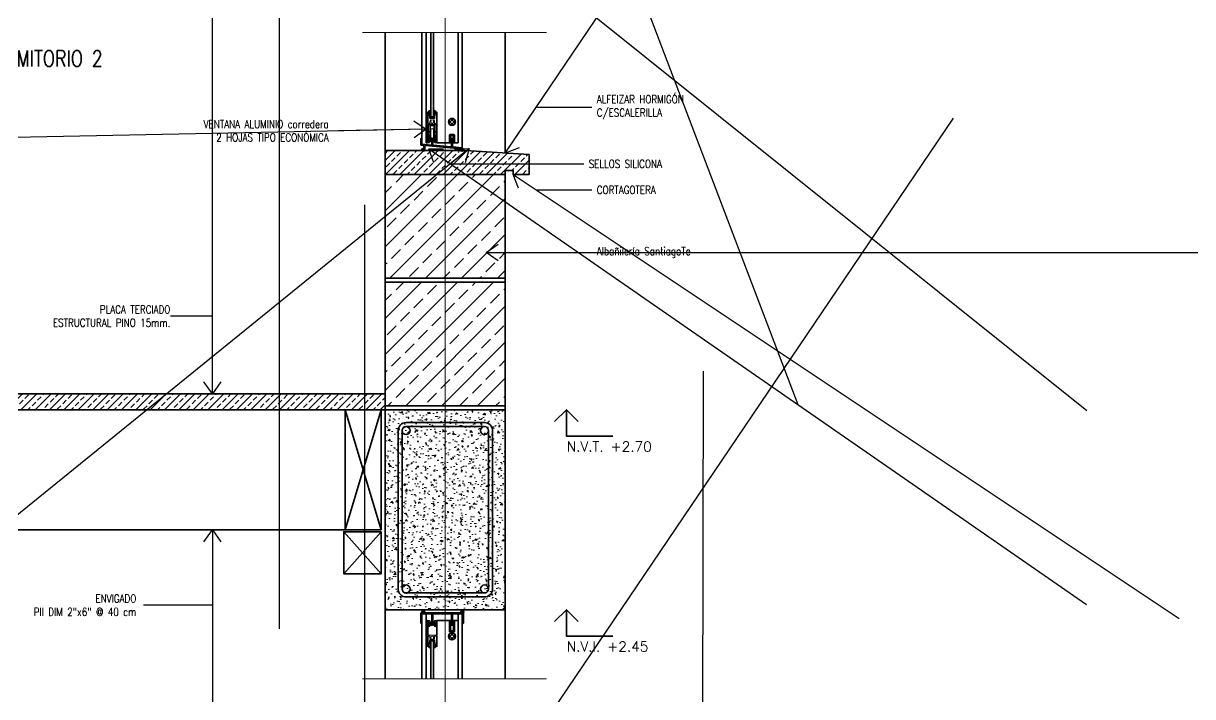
# Model space of a CAD drawing. Header units: metres. Extents: x 72 to 223, y -23 to 139.
# Drawn here: x 161.129 to 162.589, y 128.42 to 129.262 of the extents above; entities that cross this region are included whole.
import ezdxf

# ---------------------------------------------------------------- set-up
doc = ezdxf.new("R2010")
doc.units = ezdxf.units.M
doc.header["$LTSCALE"] = 5
doc.header["$MEASUREMENT"] = 0
doc.linetypes.add('HIDDEN', pattern=[0.375, 0.25, -0.125])
doc.layers.get('0').update_dxf_attribs({"color": 30})
for name, color, linetype, lineweight in [('A-ANNO-NOTE', 7, 'Continuous', 35), ('A-ANNO-SYMB', 3, 'Continuous', 18), ('A-DETL-MBND', 3, 'Continuous', 18), ('A-DETL-OTLN', 1, 'Continuous', 50), ('A-DETL-PATT', 8, 'Continuous', 18), ('A-ELEV-MBE1', 7, 'Continuous', 35), ('A-FLOR-OVHD', 3, 'HIDDEN', 18), ('A-WALL-FULL', 7, 'Continuous', 35), ('A-WALL-FULL-EXTR', 7, 'Continuous', 35)]:
    doc.layers.add(name, color=color, linetype=linetype, lineweight=lineweight)
doc.styles.add('E-ROMANS', font='romans.shx', dxfattribs={"width": 0.8})
doc.dimstyles.new('E-0005_TICK_18', dxfattribs={"dimscale": 0.001, "dimtxt": 9, "dimasz": 9, "dimexe": 4.5, "dimexo": 3, "dimgap": 4.5, "dimtad": 0, "dimdec": 0, "dimlfac": 1000, "dimzin": 0, "dimdsep": 46, "dimtxsty": 'E-ROMANS', "dimblk": 'OBLIQUE', "dimcen": 4.5, "dimclrd": 256, "dimclre": 256, "dimclrt": 256, "dimadec": 0, "dimazin": 0, "dimtfac": 1, "dimtdec": 0, "dimtmove": 1, "dimatfit": 3, "dimldrblk": 'OPEN90', "dimfxl": 1, "dimtfill": 1, "dimtolj": 1, "dimtzin": 0, "dimarcsym": 0})
pattern_1 = [(45, (0, 0), (-0.008980256121069152, 0.008980256121069154), []), (45, (-0.004490128060534576, 0.004490128060534577), (-0.008980256121069152, 0.008980256121069154), [0.00635, -0.003175])]

# ---------------------------------------------------------------- blocks, each defined once
blk = doc.blocks.new('_Oblique')
at = {"color": 0, "linetype": 'ByBlock', "lineweight": -2}
blk.add_line((-0.5, -0.5), (0.5, 0.5), dxfattribs=at)
blk = doc.blocks.new('NIVEL DS')
for points in [[(0, 0), (0, 0.0658523979373058), (0.1162625308497809, 0.0658523979373058)], [(0.02935353699649568, 0.02935353699649568), (0, 0), (-0.02935353699649568, 0.02935353699649568)]]:
    blk.add_lwpolyline(points)
at = {"style": 'E-ROMANS'}
blk.add_attdef('NIVEL', (-7.275957614183426e-12, 0.07944050769401656), '', height=0.025, dxfattribs=at)

msp = doc.modelspace()

# ---------------------------------------------------------------- hatches: boundary and pattern name
at = {"layer": 'A-DETL-PATT'}
h = msp.add_hatch(dxfattribs=at)
h.set_pattern_fill('BRASS', color=256, scale=0.002, angle=45, style=0)
h.set_pattern_definition(pattern_1)
h.paths.add_polyline_path([(161.7406392136347, 129.0725058470085), (161.7606392136348, 129.0725058493514), (161.760639210706, 129.0975058493514), (161.6807417584486, 129.1025058029221), (161.6784989797805, 129.1025061436419, -0.5639759226406171), (161.6753445626338, 129.1025066228564), (161.6556392293879, 129.1025096164625), (161.6556392293879, 129.072505837637), (161.730639229388, 129.0725058458371), (161.7306392261767, 129.0775058470085), (161.7406392136346, 129.0775058470086)])
h.paths.add_polyline_path([(161.5806392293879, 129.0725058458371), (161.5806392293879, 129.0725058294368), (161.6556392293879, 129.072505837637), (161.6556392293879, 129.1025096164626), (161.6297791189864, 129.1025135450937, -0.5670686201691798), (161.6266157988642, 129.1025140256607), (161.5806390891268, 129.1025210103769), (161.580639092643, 129.0725058458371)])
h = msp.add_hatch(color=256, dxfattribs=at)
edge = h.paths.add_edge_path()
edge.add_arc((161.6281976026613, 129.1034599236635), 0.001843048095963695, 0, 360)
h = msp.add_hatch(color=256, dxfattribs=at)
edge = h.paths.add_edge_path()
edge.add_arc((161.6769219160676, 129.1034599236635), 0.001843048095963695, 0, 360)
h = msp.add_hatch(dxfattribs=at)
h.set_pattern_fill('BRASS', color=256, scale=0.005, angle=45, style=0)
h.set_pattern_definition([(45, (0, 0), (-0.02245064030267288, 0.02245064030267288), []), (45, (-0.01122532015133644, 0.01122532015133644), (-0.02245064030267288, 0.02245064030267288), [0.015875, -0.0079375])])
h.paths.add_polyline_path([(161.5806392293879, 128.9429865565869), (161.6556392293879, 128.9429865565869), (161.6556392293879, 129.072505837637), (161.5806392293879, 129.0725058294368)])
h.paths.add_polyline_path([(161.6556392293879, 128.9429865565869), (161.730639229388, 128.9429865565869), (161.730639229388, 129.0725058458371), (161.6556392293879, 129.072505837637)])
h.paths.add_polyline_path([(161.6556392293879, 128.9379865565869), (161.5806392293879, 128.9379865565869), (161.5806392293879, 128.7834396764865), (161.6556392293879, 128.7834396764865)])
h.paths.add_polyline_path([(161.6556392293879, 128.7834396764865), (161.730639229388, 128.7834396764865), (161.730639229388, 128.9379865565869), (161.6556392293879, 128.9379865565869)])
h = msp.add_hatch(dxfattribs=at)
h.set_pattern_fill('BRASS', color=256, scale=0.002, angle=45, style=0)
h.set_pattern_definition(pattern_1)
h.paths.add_polyline_path([(161.5806392293879, 128.7984396764865), (161.0863675592086, 128.7984396764865), (161.0863675592086, 128.7784396764865), (161.5806392293879, 128.7784396764865), (161.5806392293879, 128.7834396764865)])
h = msp.add_hatch(dxfattribs=at)
h.set_pattern_fill('AR-CONC', color=256, scale=0.0001, angle=135, style=0)
h.set_pattern_definition([(355, (341.3507505404764, 67.79424981607343), (0.01175533794048302, 0.01400946503457718), [0.001905, -0.020955]), (49.99999999999999, (341.3507505404764, 67.79424981607343), (0.01101770065371545, -0.01600178890082975), [0.001524, -0.016764]), (304.549, (341.3517301485333, 67.79541726704684), (0.02277302368291714, -0.001992215808414074), [0.001619, -0.017809]), (358.8158, (341.3543426429248, 67.790657713625), (0.01619534128742705, 0.02214102432304705), [0.002857499999999999, -0.03143249999999998]), (308.3644, (341.3556922552116, 67.79250279563342), (0.03428264324821823, -0.0007086144335227522), [0.002428499999999999, -0.02671349999999999]), (53.81599999999999, (341.3543426429248, 67.790657713625), (0.03428263853310613, -0.0007085572019157396), [0.002286, -0.025146]), (24.00000000000001, (341.3552406685369, 67.79335179046132), (0.003489526803562184, 0.01795205512851443), [0.001905, -0.020955]), (79, (341.3552406685369, 67.79335179046132), (0.01739411931937545, -0.008653992652234552), [0.001524, -0.016764]), (333.5486, (341.3555314591296, 67.794847787994), (0.02088364560657961, 0.009298003961538634), [0.001619, -0.017809]), (7.499999999999999, (341.3507505404764, 67.79424981607343), (0.006197341367358698, -0.005760546906781041), [0, -0.0165608, 0, -0.017018, 0, -0.0168275]), (37.50000000000001, (341.3507505404764, 67.79424981607343), (0.01180870002746923, -0.002358972731942486), [0, -0.0097028, 0, -0.0161798, 0, -0.006413500000000001]), (77.5, (341.3467453462464, 67.79024462184344), (0.009182619558271356, 0.009992786303251578), [0, -0.006350000000000001, 0, -0.019812, 0, -0.026289]), (87.50000000000004, (341.3449492950222, 67.78844857061922), (0.01227223928811142, 0.008676390441821676), [0, -0.008255, 0, -0.0131572, 0, -0.018669])])
h.paths.add_polyline_path([(161.730639229388, 128.7784396764865), (161.730639229388, 128.5284396764865), (161.5806392293879, 128.5284396764865), (161.5806392293879, 128.7784396764865)])
h = msp.add_hatch(color=256, dxfattribs=at)
edge = h.paths.add_edge_path()
edge.add_arc((161.6281973649244, 128.5259264708648), 0.001843048095963695, 0, 360)
h = msp.add_hatch(color=256, dxfattribs=at)
edge = h.paths.add_edge_path()
edge.add_arc((161.6769216783307, 128.5259264708648), 0.001843048095963695, 0, 360)

# ---------------------------------------------------------------- linework, layer by layer
for p, q in [((161.6263717444011, 128.524588445091), (161.6263717443909, 128.5245911136462)), ((161.6317299625001, 128.5245884485323), (161.6317299624917, 128.52459055132)), ((161.6715629295944, 128.5245863709893), (161.6715629295859, 128.5245884741153)), ((161.6769211949608, 128.5245858086581), (161.6769211949505, 128.5245884775566))]:
    msp.add_line(p, q)
at = {"layer": 'A-ANNO-SYMB'}
msp.add_lwpolyline([(161.6556392293879, 130.4735785784787), (161.6556392293879, 127.4875304407382)], dxfattribs=at)
at = {"layer": 'A-DETL-MBND'}
for p, q in [((161.6372908912427, 129.1171864223822), (161.6372908828016, 129.1303292795251)), ((161.6377963773072, 129.1303292798498), (161.6372908828016, 129.1303292795251)), ((161.6377963857483, 129.1171864227069), (161.6372908912427, 129.1171864223822)), ((161.6377963857483, 129.1171864227069), (161.6377963773072, 129.1303292798498)), ((161.6408293527812, 129.1171864246548), (161.6408293443401, 129.1303292817977)), ((161.6413348388456, 129.1303292821224), (161.6408293443401, 129.1303292817977)), ((161.6413348472868, 129.1171864249795), (161.6408293527812, 129.1171864246548)), ((161.6413348472868, 129.1171864249795), (161.6413348388456, 129.1303292821224))]:
    msp.add_line(p, q, dxfattribs=at)
for points in [[(161.6357745083855, 129.1178709866797, 0.4142135623730952), (161.6362799014674, 129.1183763804109), (161.6362799008181, 129.1193874705207, 0.4142135623730924), (161.6357744059879, 129.1198929647016), (161.6346623180758, 129.1198929639874, -0.414213562373093), (161.6341568232457, 129.1203984581682), (161.6341568140255, 129.1347545021242, -0.4142135623730956), (161.6346623082063, 129.1352599969544), (161.6439634071074, 129.1352600029281, -0.4142135623730945), (161.6444689019376, 129.1347545087472), (161.6444689111578, 129.1203984647912, -0.4142135623730935), (161.643963416977, 129.119892969961), (161.6428513290649, 129.1198929692468, 0.4142135623730924), (161.6423458348839, 129.1193874744167), (161.6423458355333, 129.1183763843068, 0.4142135623730952), (161.6428512292647, 129.1178709912248), (161.6428514314624, 129.1178709912249, 0.4142135623730952), (161.6433568245444, 129.1183763849561), (161.6433568245443, 129.1183765871539, -0.414213562373095), (161.6438622176263, 129.1188819808851), (161.6441656154285, 129.1188819810799, -0.4142135623730965), (161.6446711102586, 129.1183764868991), (161.6446711131805, 129.1138270363496, -0.4142135623730935), (161.6441656189998, 129.1133215415195), (161.6438622211975, 129.1133215413246, -0.414213562373095), (161.6433568274664, 129.1138269344066), (161.6433568274662, 129.1138271366044, 0.4142135623730951), (161.642851433735, 129.1143325296864), (161.6428512315373, 129.1143325296863, 0.4142135623730951), (161.6423458384551, 129.1138271359551), (161.6423458391045, 129.1128160458452, 0.4142135623730951), (161.6428513339347, 129.1123105516644), (161.64517660866, 129.1123105531578, 0.4142135623730951), (161.6456821028409, 129.112816047988), (161.6456820788162, 129.1502226413945, 0.4142135623730982), (161.6451765839861, 129.1507281355754), (161.643053507063, 129.1507281342118, 0.414213562373094), (161.6425480128821, 129.1502226393817), (161.6425480130119, 129.1500204415795, 0.4142135623730951), (161.6430535078422, 129.1495149473986), (161.6439633979521, 129.149514947983, -0.4142135623730954), (161.6444688927821, 129.1490094538022), (161.644468900509, 129.1369786845714, -0.4142135623730946), (161.6439634063282, 129.1364731897413), (161.6426322280307, 129.1364731888863, -0.5336762876218492), (161.6421647105188, 129.1371709133965, 0.2998547756376338), (161.6415153660643, 129.1405015298388, 0.9999999999999998), (161.6406488046002, 129.1396524753808, -2.379795897113253), (161.6379769050711, 129.1396524736647, 1), (161.6371103425165, 129.1405015270096, 0.2998547756376338), (161.6364610023403, 129.1371709097332, -0.533676287621849), (161.6359934857245, 129.1364731846225), (161.6346623074271, 129.1364731837676, -0.4142135623730951), (161.6341568125969, 129.1369786779484), (161.63415680487, 129.1490094471792, -0.4142135623730951), (161.634662299051, 129.1495149420093), (161.6355721891608, 129.1495149425937, 0.4142135623730879), (161.6360776833417, 129.1500204374238), (161.6360776832119, 129.150222635226, 0.4142135623731087), (161.6355721883816, 129.1507281294069), (161.6334491114586, 129.1507281280433, 0.414213562373094), (161.6329436172778, 129.1502226332132), (161.6329436413024, 129.1128160398066, 0.4142135623730951), (161.6334491361325, 129.1123105456257), (161.6357744108577, 129.1123105471192, 0.4142135623730951), (161.6362799050386, 129.1128160419493), (161.6362799043892, 129.1138271320592, 0.4142135623730951), (161.6357745106581, 129.1143325251412), (161.6357743084603, 129.1143325251411, 0.4142135623730951), (161.6352689153783, 129.1138271314099), (161.6352689153784, 129.1138269292121, -0.4142135623730951), (161.6347635222965, 129.1133215354809), (161.6344601244942, 129.113321535286, -0.4142135623730951), (161.633954629664, 129.1138270294669), (161.6339546267421, 129.1183764800164, -0.4142135623730951), (161.634460120923, 129.1188819748465), (161.6347635187252, 129.1188819750413, -0.414213562373095), (161.6352689124564, 129.1183765819594), (161.6352689124565, 129.1183763797616, 0.4142135623730951), (161.6357743061877, 129.1178709866796)], [(161.6428491486434, 128.5094236205088, 0.414213562373095), (161.6423437555613, 128.5089182267776), (161.6423437562107, 128.5079071366678, 0.4142135623730923), (161.642849251041, 128.5074016424869), (161.6439613389531, 128.5074016432011, -0.414213562373093), (161.6444668337831, 128.5068961490203), (161.6444668399516, 128.4972917534159, -0.4142135623730955), (161.6439613457709, 128.4967862585858), (161.6346602468697, 128.4967862526121, -0.4142135623730945), (161.6341547520395, 128.4972917467929), (161.634154745871, 128.5068961423973, -0.4142135623730935), (161.6346602400519, 128.5074016372275), (161.635772327964, 128.5074016379417, 0.4142135623730924), (161.6362778221448, 128.5079071327718), (161.6362778214955, 128.5089182228817, 0.4142135623730951), (161.6357724277643, 128.5094236159637), (161.6357722255665, 128.5094236159636, 0.4142135623730951), (161.6352668324845, 128.5089182222324), (161.6352668324846, 128.5089180200346, -0.4142135623730951), (161.6347614394026, 128.5084126263034), (161.6344580416004, 128.5084126261086, -0.4142135623730965), (161.6339525467703, 128.5089181202894), (161.6339525438483, 128.5134675708389, -0.4142135623730935), (161.6344580380292, 128.513973065669), (161.6347614358314, 128.5139730658639, -0.4142135623730951), (161.6352668295625, 128.5134676727819), (161.6352668295627, 128.5134674705841, 0.4142135623730952), (161.6357722232939, 128.5129620775021), (161.6357724254917, 128.5129620775022, 0.414213562373095), (161.6362778185736, 128.5134674712334), (161.6362778179242, 128.5144785613433, 0.4142135623730951), (161.6357723230941, 128.5149840555241), (161.6334470483689, 128.5149840540307, 0.4142135623730951), (161.6329415541881, 128.5144785592005), (161.6329415743168, 128.4831378998599, 0.4142135623730983), (161.6334470691469, 128.4826324056791), (161.6355701460699, 128.4826324070426, 0.4142135623730938), (161.6360756402509, 128.4831379018728), (161.636075640121, 128.483340099675, 0.4142135623730951), (161.6355701452908, 128.4838455938558), (161.634660255181, 128.4838455932714, -0.4142135623730955), (161.6341547603507, 128.4843510874522), (161.634154753468, 128.4950675709687, -0.4142135623730945), (161.6346602476489, 128.4955730657989), (161.6359914259463, 128.4955730666538, -0.533676287621849), (161.6364589434583, 128.4948753421438, 0.2998547756376339), (161.6371082879127, 128.4915447257014, 0.9999999999999999), (161.6379748493767, 128.4923937801594, -2.379795897113253), (161.6406467489059, 128.4923937818754, 1), (161.6415133114606, 128.4915447285305, 0.2998547756376339), (161.6421626516368, 128.494875345807, -0.533676287621849), (161.6426301682525, 128.4955730709177), (161.64396134655, 128.4955730717726, -0.4142135623730951), (161.6444668413801, 128.4950675775918), (161.6444668482628, 128.4843510940753, -0.4142135623730951), (161.6439613540821, 128.4838455992451), (161.6430514639721, 128.4838455986608, 0.4142135623730879), (161.6425459697913, 128.4833401038306), (161.6425459699211, 128.4831379060284, 0.4142135623731085), (161.6430514647512, 128.4826324118475), (161.6451745416745, 128.4826324132111, 0.4142135623730938), (161.6456800358552, 128.4831379080413), (161.6456800157265, 128.5144785673819, 0.4142135623730951), (161.6451745208964, 128.5149840615628), (161.6428492461711, 128.5149840600693, 0.4142135623730951), (161.6423437519901, 128.5144785652392), (161.6423437526395, 128.5134674751293, 0.4142135623730951), (161.6428491463708, 128.5129620820473), (161.6428493485686, 128.5129620820474, 0.414213562373095), (161.6433547416506, 128.5134674757786), (161.6433547416506, 128.5134676779764, -0.4142135623730951), (161.6438601347324, 128.5139730717076), (161.6441635325347, 128.5139730719025, -0.4142135623730951), (161.6446690273648, 128.5134675777216), (161.6446690302868, 128.5089181271721, -0.4142135623730951), (161.6441635361059, 128.508412632342), (161.6438601383037, 128.5084126321472, -0.4142135623730951), (161.6433547445725, 128.5089180252291), (161.6433547445724, 128.5089182274269, 0.4142135623730951), (161.6428493508412, 128.5094236205089)]]:
    msp.add_lwpolyline(points, format="xyb", close=True, dxfattribs=at)
for centre, start, end in [((161.6393128599648, 129.1316666935744), 221.40965890786, 318.5904146893149), ((161.6393128701237, 129.1158490109302), 41.40965890786001, 138.5904146893149)]:
    msp.add_arc(centre, 0.002021978021978025, start, end, dxfattribs=at)
at = {"layer": 'A-ELEV-MBE1', "ltscale": 2.5}
for p, q in [((161.5806390891269, 129.2499969033003), (161.5806390891268, 129.1025210103769)), ((161.7306392120625, 129.0994819946622), (161.730639155887, 129.2499969033002)), ((161.7306389054008, 128.4420415620248), (161.7306388513902, 128.5261366320329))]:
    msp.add_line(p, q, dxfattribs=at)
at = {"layer": 'A-ELEV-MBE1'}
for p, q in [((161.6264733087102, 129.1173654862004), (161.6264733087102, 129.2499969033003)), ((161.6317306774169, 129.1123105445221), (161.6317303522799, 129.2499969033003)), ((161.6715634218468, 129.1123105701049), (161.6715633200986, 129.2499969033003)), ((161.6769219160676, 129.1047260757638), (161.6769215688331, 129.2499969033003)), ((161.6343590211129, 129.1202973593969), (161.6343590118927, 129.134653403353)), ((161.6347634072373, 129.1350577992171), (161.6438623083361, 129.135057805061)), ((161.636785388376, 129.130205053263), (161.6367853863934, 129.1332919251158)), ((161.6372908805741, 129.1337974199459), (161.6413348366183, 129.1337974225432)), ((161.6418403334309, 129.1302050565096), (161.6418403314483, 129.1332919283624)), ((161.6442667042003, 129.1346534097163), (161.6442667134205, 129.1202973657602)), ((161.6621287473159, 129.1389753992103), (161.6600654435359, 129.1389753978851)), ((161.6621287481277, 129.1377116629465), (161.6600654443477, 129.1377116616214)), ((161.6621287473159, 129.1389753992103), (161.6633491182231, 129.1401957716849)), ((161.6633491206023, 129.1364912920395), (161.6621287481277, 129.1377116629465)), ((161.6633491174246, 129.1414390408778), (161.6633491182231, 129.1401957716849)), ((161.6633491206023, 129.1364912920395), (161.6633491214008, 129.1352480228466)), ((161.6646128536883, 129.1414390416895), (161.6646128544868, 129.1401957724966)), ((161.6646128544868, 129.1401957724966), (161.6658332269615, 129.1389754015895)), ((161.6658332277731, 129.1377116653258), (161.664612856866, 129.1364912928511)), ((161.664612856866, 129.1364912928511), (161.6646128576646, 129.1352480236582)), ((161.6678965307415, 129.1389754029147), (161.6658332269615, 129.1389754015895)), ((161.6678965315531, 129.1377116666509), (161.6658332277731, 129.1377116653258)), ((161.6368864901192, 129.125779828716), (161.6343590175918, 129.1257798270926)), ((161.6368864927164, 129.121735872672), (161.634359020189, 129.1217358710487)), ((161.6362799003635, 129.1200951628285), (161.6347634168471, 129.1200951618545)), ((161.6367853945445, 129.1206006576586), (161.636785388376, 129.130205053263)), ((161.6368864936904, 129.1202193891555), (161.6368864891452, 129.1272963122324)), ((161.6372908847496, 129.1272963124921), (161.6368864891452, 129.1272963122324)), ((161.6372908892948, 129.1202193894152), (161.6368864936904, 129.1202193891555)), ((161.6417392363979, 129.1272963153492), (161.6413348407935, 129.1272963150894)), ((161.6417392409431, 129.1202193922722), (161.6413348453387, 129.1202193920125)), ((161.6417392409431, 129.1202193922722), (161.6417392363979, 129.1272963153492)), ((161.6442667098994, 129.1257798334559), (161.641739237372, 129.1257798318326)), ((161.6442667124966, 129.121735877412), (161.6417392399692, 129.1217358757887)), ((161.6418403395993, 129.1206006609052), (161.6418403334309, 129.1302050565096)), ((161.6438623179459, 129.1200951676983), (161.6423458344295, 129.1200951667244)), ((161.6609480372314, 129.1123105632871), (161.660948031063, 129.1219149588915)), ((161.6614535252438, 129.1224204537216), (161.6665084702987, 129.1224204569683)), ((161.6619590262425, 129.1123105639364), (161.6619590216973, 129.1193874870133)), ((161.6660029777412, 129.1193874896106), (161.6660029822864, 129.1123105665337)), ((161.6670139651289, 129.1219149627874), (161.6670139712974, 129.112310567183)), ((161.6334491361325, 129.1123105456257), (161.6317304548138, 129.112310544522)), ((161.6619590262425, 129.1123105639364), (161.64517660866, 129.1123105531578)), ((161.6660029822864, 129.1123105665337), (161.6715634218468, 129.1123105701049)), ((161.5806392293878, 128.5284396764865), (161.5806392293878, 128.4420415620248)), ((161.6317302271785, 128.4420415620248), (161.6317299673918, 128.5233752617191)), ((161.6715631949071, 128.4420415620248), (161.6715629344894, 128.5233752873021)), ((161.6769214444403, 128.4420415620248), (161.6769211999505, 128.5232729646229)), ((161.7306392293879, 128.5284396764865), (161.7306389054008, 128.4420415620248)), ((161.6261679294377, 128.5119510823227), (161.6261679294377, 128.4420415620248)), ((161.6334470483689, 128.5149840540307), (161.6317283670502, 128.5149840529269)), ((161.6451745208964, 128.5149840615628), (161.6619569384789, 128.5149840723413)), ((161.6609459494678, 128.514984071692), (161.6609459582335, 128.5013357200437)), ((161.6619569456212, 128.5038631932205), (161.6619569384789, 128.5149840723413)), ((161.6660008945228, 128.5149840749386), (161.6715613340832, 128.5149840785098)), ((161.6660009016651, 128.5038631958178), (161.6660008945228, 128.5149840749386)), ((161.6670118922995, 128.5013357239396), (161.6670118835337, 128.514984075588)), ((161.6621266889662, 128.4958511054174), (161.6600633851862, 128.4958511040923)), ((161.6621266897779, 128.4945873691537), (161.6600633859979, 128.4945873678285)), ((161.6614514530637, 128.5008302258629), (161.6665063981186, 128.5008302291095)), ((161.6621266889662, 128.4958511054174), (161.6633470598733, 128.4970714778921)), ((161.6633470622526, 128.4933669982466), (161.6621266897779, 128.4945873691537)), ((161.6633470590749, 128.498314747085), (161.6633470598733, 128.4970714778921)), ((161.6633470622526, 128.4933669982466), (161.6633470630511, 128.4921237290537)), ((161.6646107953385, 128.4983147478966), (161.664610796137, 128.4970714787037)), ((161.664610796137, 128.4970714787037), (161.6658311686118, 128.4958511077967)), ((161.6658311694234, 128.4945873715329), (161.6646107985163, 128.4933669990583)), ((161.6646107985163, 128.4933669990583), (161.6646107993148, 128.4921237298654)), ((161.6678944723918, 128.4958511091218), (161.6658311686118, 128.4958511077967)), ((161.6678944732034, 128.4945873728581), (161.6658311694234, 128.4945873715329))]:
    msp.add_line(p, q, dxfattribs=at)
for points in [[(161.6347633971409, 129.150777894468), (161.6354710894486, 129.1507778949225, -0.4142135623730951), (161.6359765842786, 129.1502724007417), (161.6359765844725, 129.1499706717784, -0.4123288835230804), (161.6354743451387, 129.1494651874293), (161.6352292446848, 129.1494636090529, -0.04857289802351779), (161.636461350494, 129.1431456771038, 0.3855982116465075), (161.6369643862292, 129.1426899829058), (161.6416613195404, 129.1426899859225, 0.3855982116465274), (161.6421643546905, 129.1431456807666, -0.048572898023518), (161.6433964523842, 129.1494636142983), (161.6431513519282, 129.1494651923599, -0.4123288835230661), (161.642649111945, 129.1499706760638), (161.6426491117512, 129.1502724050271, -0.4142135623730951), (161.6431546059321, 129.1507778998573), (161.6438622982398, 129.1507779003118, 0.2989158783490563), (161.6408293298776, 129.1528474400733), (161.6408293351348, 129.1446621987174, -0.4245304367438947), (161.6398183467411, 129.1437009746376), (161.6388073577301, 129.1437009739883, -0.4245304367438916), (161.6377963681017, 129.1446621967694), (161.6377963628447, 129.1528474381254, 0.2989158783490458)], [(161.634156827511, 129.113757351358), (161.6341568244995, 129.118446158385, -0.4142135623730952), (161.6343590221719, 129.118648356317), (161.6347689215578, 129.1186483565803, -0.4142135623730948), (161.6349711194898, 129.1184461589079), (161.6349711225013, 129.113757351881, -0.4142135623730951), (161.6347689248289, 129.1135551539489), (161.634359025443, 129.1135551536856, -0.4142135623730952)], [(161.6444689154231, 129.113757357981), (161.6444689124116, 129.118446165008, 0.4142135623730952), (161.6442667144796, 129.1186483626803), (161.6438568150937, 129.118648362417, 0.4142135623730948), (161.6436546174214, 129.118446164485), (161.6436546204328, 129.113757357458, 0.414213562373095), (161.6438568183648, 129.1135551597857), (161.6442667177507, 129.1135551600489, 0.4142135623730949)], [(161.7146392293879, 128.7524396764865), (161.7146392293879, 128.5544396764865, -0.4142135623730887), (161.7046392293879, 128.5444396764865), (161.606639229388, 128.5444396764865, -0.4142135623730238), (161.596639229388, 128.5544396764865), (161.596639229388, 128.7524396764865, -0.4142135623731277), (161.606639229388, 128.7624396764865), (161.7046392293879, 128.7624396764865, -0.4142135623730301)], [(161.709639229388, 128.7524396764865), (161.709639229388, 128.5544396764865, -0.414213562373095), (161.7046392293879, 128.5494396764865), (161.606639229388, 128.5494396764865, -0.414213562373095), (161.601639229388, 128.5544396764865), (161.601639229388, 128.7524396764865, -0.4142135623731283), (161.606639229388, 128.7574396764865), (161.7046392293879, 128.7574396764865, -0.414213562373095)], [(161.6341547416057, 128.5135372492075), (161.6341547446171, 128.5088484421805, 0.4142135623730364), (161.6343569425492, 128.5086462445082), (161.6347668419351, 128.5086462447715, 0.4142135623730948), (161.6349690396074, 128.5088484427035), (161.634969036596, 128.5135372497305, 0.4142135623730951), (161.6347668386639, 128.5137394474028), (161.6343569392781, 128.5137394471395, 0.414213562373095)], [(161.6444668295178, 128.5135372558305), (161.6444668325292, 128.5088484488035, -0.4142135623730364), (161.6442646348569, 128.5086462508715), (161.643854735471, 128.5086462506082, -0.4142135623730948), (161.643652537539, 128.5088484482806), (161.6436525345275, 128.5135372553075, -0.4142135623730951), (161.6438547321999, 128.5137394532396), (161.6442646315858, 128.5137394535028, -0.414213562373095)], [(161.6347613548932, 128.4825826409426), (161.6354690472009, 128.4825826413971, 0.4142135623730951), (161.6359745413816, 128.4830881362273), (161.6359745411879, 128.4833898651906, 0.4123288835230804), (161.6354723012048, 128.4838953488945), (161.6352272007488, 128.4838969269561, 0.04857289802351778), (161.6364592984426, 128.4902148604879, -0.3855982116465075), (161.6369623335925, 128.490670555332), (161.6416592669036, 128.4906705583486, -0.3855982116465273), (161.6421623026391, 128.4902148641506, 0.04857289802351801), (161.6433944084482, 128.4838969322016), (161.6431493079942, 128.4838953538251, 0.4123288835230661), (161.6426470686605, 128.4833898694761), (161.6426470688542, 128.4830881405128, 0.4142135623730951), (161.6431525636843, 128.4825826463319), (161.6438602559921, 128.4825826467865, -0.2989158783490562), (161.6408272902883, 128.4805131031291), (161.6408272850313, 128.488698344485, 0.4245304367439064), (161.639816295403, 128.4896595672661), (161.638805306392, 128.4896595666168, 0.4245304367439035), (161.6377943179983, 128.488698342537), (161.6377943232553, 128.4805131011811, -0.2989158783490458)]]:
    msp.add_lwpolyline(points, format="xyb", close=True, dxfattribs=at)
for centre, radius in [((161.6639809875446, 129.138343532268), 0.00442307692307693), ((161.606639229388, 128.7524396764865), 0.004999999999993454), ((161.7046392293881, 128.7524396764865), 0.004999999999993454), ((161.606639229388, 128.5544396764865), 0.004999999999993454), ((161.7046392293879, 128.5544396764865), 0.004999999999993454), ((161.6639789291949, 128.4952192384752), 0.00442307692307693)]:
    msp.add_circle(centre, radius, dxfattribs=at)
for centre, radius, start, end in [((161.6347634074971, 129.1346534036127), 0.0004043956043956337, 90.00003679859384, 180.0000367985841), ((161.6372908808988, 129.1332919254405), 0.0005054945054945063, 90.00003679858737, 180.0000367985874), ((161.6413348369429, 129.1332919280377), 0.0005054945054945063, 3.679858735522318e-05, 90.00003679858737), ((161.6438623085959, 129.1346534094566), 0.0004043956043956337, 3.679859061211117e-05, 90.00003679858085), ((161.6600654438606, 129.1384699033796), 0.0005054945054945063, 90.00003679858737, 178.1514651533605), ((161.660065444023, 129.1382171561269), 0.0005054945054945063, 181.8486084438184, 270.0000367985874), ((161.6639809875446, 129.138343532268), 0.003159340659340664, 78.46307776577359, 101.5369958314013), ((161.6639809875446, 129.138343532268), 0.003159340659340664, 258.4630777657736, 281.5369958314013), ((161.6678965310662, 129.1384699084092), 0.0005054945054945063, 1.848608443818325, 90.00003679858737), ((161.6678965312285, 129.1382171611564), 0.0005054945054945063, 270.0000367985874, 358.1514651533606), ((161.6347634165226, 129.12060065636), 0.0005054945054945063, 180.0000367985874, 270.0000367985874), ((161.6363842335494, 129.1198252125607), 0.002275473282837971, 231.6093612687596, 326.5840812242442), ((161.636387401444, 129.1208460998494), 0.003433428983628647, 245.6381680416928, 303.522455408561), ((161.6364238591568, 129.1199561254734), 0.002862753284798166, 239.5050651194848, 310.5129320940734), ((161.6360659006669, 129.122183853856), 0.005268645341474776, 258.0070340749193, 294.8924610076245), ((161.6361269519605, 129.1385978727506), 0.02221801529221034, 267.01799851924, 275.570229536865), ((161.6556991261072, 128.4011757345007), 0.7151563368958832, 91.39541100989379, 91.66088656476401), ((161.6363750621462, 129.1239359040102), 0.007295407784277602, 259.2344273673395, 285.165182160259), ((161.6362799000389, 129.120600657334), 0.0005054945054945063, 270.0000367985874, 3.679858735522318e-05), ((161.6422415015904, 129.1198252163226), 0.002275473282837971, 213.4159923729322, 308.3907123284209), ((161.6422383323845, 129.1208461036071), 0.003433428983628647, 236.4776181886176, 294.3619055554827), ((161.642201875815, 129.1199561291843), 0.002862753284798166, 229.4871415031051, 300.495008477696), ((161.6425598314432, 129.1221838580267), 0.005268645341474776, 245.1076125895538, 281.9930395222542), ((161.6422506677135, 129.1239359077838), 0.007295407784277602, 254.8348914369219, 280.7656462298364), ((161.6424987590657, 129.1385978768429), 0.02221801529221034, 264.4298440603104, 272.9820750779323), ((161.6229275321474, 128.4011757134529), 0.7151563368958832, 88.33918703241464, 88.60466258728435), ((161.642345834105, 129.1206006612298), 0.0005054945054945063, 180.0000367985874, 270.0000367985874), ((161.6438623176213, 129.1206006622038), 0.0005054945054945063, 270.0000367985874, 323.1301391527808), ((161.6614535255685, 129.1219149592162), 0.0005054945054945063, 90.00003679858737, 180.0000367985874), ((161.6639809997192, 129.119387488312), 0.002021978021978025, 3.679858735522318e-05, 180.0000367985874), ((161.6665084706234, 129.1219149624627), 0.0005054945054945063, 3.679858735522318e-05, 90.00003679858737), ((161.6367028390644, 129.0935723758582), 0.02220303383076814, 85.91743193612152, 94.47330732694004), ((161.6365528997579, 129.1082314036638), 0.007286403971726194, 76.25982455119181, 102.5379531512488), ((161.6361950913614, 129.109992516283), 0.005241906260897305, 67.15309988380076, 103.5030463226442), ((161.6364264562258, 129.1108625824024), 0.00419437733292184, 63.71983715795169, 110.3022627839367), ((161.6364651881732, 129.1114057016519), 0.003419194551412439, 57.87192794835416, 115.910354763117), ((161.6363842383322, 129.1123783000434), 0.002275473282837971, 33.41599237292984, 128.3907123284209), ((161.6419229297978, 129.0935723792109), 0.02220303383076814, 85.52676627023314, 94.08264166105369), ((161.6420728502744, 129.108231407209), 0.007286403971726194, 77.46212044592576, 103.7402490459805), ((161.6421992904267, 129.11086258611), 0.00419437733292184, 69.69781081324035, 116.2802364392227), ((161.6421605577816, 129.1114057053098), 0.003419194551412439, 64.08971883405763, 122.1281456488172), ((161.6422415063734, 129.1123783038053), 0.002275473282837971, 51.60936126875956, 146.5840812242443), ((161.6424306564087, 129.1099925202878), 0.005241906260897305, 76.49702727452684, 112.8469737133721), ((161.6363821506555, 128.5149163033832), 0.002275473282837971, 231.6093612687596, 326.5840812242442), ((161.6364630992473, 128.5158889018787), 0.003419194551412439, 244.0897188340577, 302.1281456488172), ((161.6364243666022, 128.5164320210785), 0.00419437733292184, 249.6978108132404, 296.2802364392227), ((161.6361930006202, 128.5173020869007), 0.005241906260897305, 256.4970272745268, 292.8469737133721), ((161.6365508067545, 128.5190631999795), 0.007286403971726194, 257.4621204459258, 283.7402490459805), ((161.6367007272312, 128.5337222279776), 0.02220303383076814, 265.5267662702332, 274.0826416610602), ((161.6556961248815, 129.2261188937356), 0.7151563368958832, 268.3391870324147, 268.6046625872843), ((161.6361248979632, 128.4886967303457), 0.02221801529221034, 84.42984406031034, 92.98207507793236), ((161.6360638255857, 128.5051107491618), 0.005268645341474776, 65.10761258955375, 101.9930395222542), ((161.6364217812139, 128.5073384780042), 0.002862753284798166, 49.4871415030982, 120.495008477696), ((161.6363853246444, 128.5064485035814), 0.003433428983628647, 56.47761818861758, 114.3619055554827), ((161.6363821554385, 128.5074693908659), 0.002275473282837971, 33.41599237293212, 128.3907123284209), ((161.6363729893154, 128.5033586994047), 0.007295407784277602, 74.83489143692196, 100.7656462298364), ((161.6422394186967, 128.5149163071451), 0.002275473282837971, 213.4159923729298, 308.3907123284209), ((161.6421584688557, 128.5158889055367), 0.003419194551412439, 237.8719279483541, 295.9103547631171), ((161.6421972008031, 128.5164320247861), 0.00419437733292184, 243.7198371579517, 290.3022627839367), ((161.642070757271, 128.5190632035248), 0.007286403971726194, 256.2598245511918, 282.5379531512488), ((161.6419208179647, 128.5337222313303), 0.02220303383076814, 265.9174319361215, 274.4733073269401), ((161.6229245309219, 129.2261188726878), 0.7151563368958832, 271.3954110098938, 271.660886564764), ((161.6424967050684, 128.488696734438), 0.02221801529221034, 87.01799851924653, 95.57022953686496), ((161.6422485948827, 128.5033587031783), 0.007295407784277602, 79.23442736733958, 105.165182160259), ((161.642557756362, 128.5051107533325), 0.005268645341474776, 78.00703407491932, 114.8924610076245), ((161.6421997978721, 128.5073384817151), 0.002862753284798166, 59.50506511948486, 130.5129320940734), ((161.6422362555849, 128.5064485073391), 0.003433428983628647, 65.63816804169278, 123.5224554085609), ((161.6422394234795, 128.5074693946278), 0.002275473282837971, 51.60936126875956, 146.5840812242443), ((161.6424285656675, 128.5173020909055), 0.005241906260897305, 247.1530998838008, 283.5030463226443), ((161.6639789236432, 128.5038631945191), 0.002021978021978025, 180.0000367985874, 3.679858735522318e-05), ((161.6600633855109, 128.4953456095868), 0.0005054945054945063, 90.00003679858737, 178.1514651533605), ((161.6600633856732, 128.495092862334), 0.0005054945054945063, 181.8486084438184, 270.0000367985874), ((161.661451452739, 128.5013357203684), 0.0005054945054945063, 180.0000367985874, 270.0000367985874), ((161.6639789291949, 128.4952192384752), 0.003159340659340664, 78.46307776577359, 101.5369958314013), ((161.6639789291949, 128.4952192384752), 0.003159340659340664, 258.4630777657736, 281.5369958314013), ((161.6665063977939, 128.5013357236149), 0.0005054945054945063, 270.0000367985874, 3.679858735522318e-05), ((161.6678944727164, 128.4953456146163), 0.0005054945054945063, 1.848608443818325, 90.00003679858737), ((161.6678944728787, 128.4950928673636), 0.0005054945054945063, 270.0000367985874, 358.1514651533606)]:
    msp.add_arc(centre, radius, start, end, dxfattribs=at)
at = {"layer": 'A-FLOR-OVHD'}
for p, q in [((161.5523692869267, 129.2499969033003), (161.7819199926275, 129.2499969033003)), ((161.552049051039, 128.4420415620248), (161.7822268956978, 128.4420415620248))]:
    msp.add_line(p, q, dxfattribs=at)
at = {"layer": 'A-WALL-FULL'}
msp.add_lwpolyline([(161.730639229388, 128.7784396764865), (161.730639229388, 128.5284396764865), (161.5806392293879, 128.5284396764865), (161.5806392293879, 128.7784396764865), (161.730639229388, 128.7784396764865)], dxfattribs=at)
at = {"layer": 'A-WALL-FULL-EXTR'}
for p, q in [((161.5806390891268, 129.1025210103769), (161.5806390926429, 129.0725058294368)), ((161.760639210706, 129.0975058493514), (161.6807417584487, 129.1025058029221)), ((161.760639210706, 129.0975058493514), (161.7606392136347, 129.0725058493514)), ((161.5806390926412, 129.0725058294368), (161.730639229388, 129.0725058458371)), ((161.7406392136346, 129.0725058470085), (161.7606392136347, 129.0725058493514)), ((161.5806392293879, 128.9379865565869), (161.5806392293879, 128.9429865565869)), ((161.5806392293879, 128.9429865565869), (161.730639229388, 128.9429865565869)), ((161.730639229388, 128.9429865565869), (161.730639229388, 128.9379865565869)), ((161.0863675592085, 128.7984396764865), (161.5806392293879, 128.7984396764865)), ((161.5806392293879, 128.7784396764865), (161.5806392293879, 128.7834396764865)), ((161.5806392293879, 128.7834396764865), (161.730639229388, 128.7834396764865)), ((161.730639229388, 128.7834396764865), (161.730639229388, 128.7784396764865)), ((161.0863675592085, 128.7784396764865), (161.5806392293879, 128.7784396764865)), ((161.5756392293879, 128.6284396764864), (161.0863675592085, 128.6284396764864))]:
    msp.add_line(p, q, dxfattribs=at)
for points in [[(161.6377963677771, 129.1451676912749), (161.6377962599561, 129.2499969033003)], [(161.640829226989, 129.2499969033003), (161.6408293348101, 129.145167693223)], [(161.6807417584487, 129.1025058029221), (161.5806390891268, 129.1025210103769)], [(161.5806392293879, 129.0725058458371), (161.5806392293879, 128.9429865565869)], [(161.7406392136346, 129.0725058470085), (161.7406392136346, 129.0775058470085), (161.7306392261767, 129.0775058470085), (161.730639229388, 129.0725058458371)], [(161.730639229388, 128.9429865565869), (161.730639229388, 129.0725058458371)], [(161.730639229388, 128.7834396764865), (161.730639229388, 128.9379865565869), (161.5806392293879, 128.9379865565869), (161.5806392293879, 128.7834396764865)], [(161.5306392293879, 128.6284396764864), (161.5306392293879, 128.7784396764865), (161.5756392293879, 128.7784396764865), (161.5756392293879, 128.6284396764864)], [(161.5756392293879, 128.6284396764864), (161.5306392293879, 128.7784396764865)], [(161.5306392293879, 128.6284396764864), (161.5756392293879, 128.7784396764865)], [(161.5756392293879, 128.6259318228215), (161.5288176285081, 128.6259318228215), (161.5288176285081, 128.5734396764865), (161.5756392293878, 128.5734396764865), (161.5756392293879, 128.6259318228215)], [(161.5756392293879, 128.6259318228215), (161.5288176285081, 128.5734396764865)], [(161.5288176285081, 128.6259318228215), (161.5756392293878, 128.5734396764865)]]:
    msp.add_lwpolyline(points, dxfattribs=at)
for points in [[(161.6408293348101, 129.1451676925899), (161.6408293348101, 129.1451676932229, -0.4142135623730984), (161.6403238406291, 129.1446621983927), (161.6383018626071, 129.1446621970941, -0.4142135623730926), (161.6377963677771, 129.1451676912749), (161.6377963677771, 129.1451676912749)], [(161.6377961316533, 128.4420415620248), (161.6377959010497, 128.489154071463, -0.4142135623730952), (161.6383013952304, 128.4896595662931), (161.6403233732524, 128.4896595675918, -0.4142135623730983), (161.6408288680826, 128.4891540734109), (161.6408290986861, 128.4420415620248)]]:
    msp.add_lwpolyline(points, format="xyb", dxfattribs=at)
for points in [[(161.6288996901283, 129.1052336196269, 0.4142135623730951), (161.6294051849584, 129.1047281254461), (161.6297084816617, 129.1047281256409, 0.4142135623731091), (161.6302139758425, 129.105233620471), (161.630213973897, 129.1082628690908, -0.4400105308918335), (161.6307635248281, 129.1087664403901), (161.6748996903392, 129.1049050548201), (161.6748996904529, 129.1047281546652), (161.6766183717716, 129.1047281557691, 0.4142135623729072), (161.67692166828, 129.1050314526672), (161.6769216682225, 129.1051210612887, 0.3888787318531745), (161.6759987920628, 129.1061282025885), (161.6650995882361, 129.1070817523112, -0.3888787318529806), (161.6646381501564, 129.1075853229611), (161.6646381445648, 129.1162913697496, -0.2982166266986869), (161.6649414409706, 129.1167546633113, 0.6643827427380231), (161.6649288030094, 129.1176865626185, 0.1946005043014448), (161.6630331986138, 129.1176865614011, 0.66438274273784), (161.6630205618496, 129.1167546620777, -0.2982166266985472), (161.6633238588505, 129.1162913689055), (161.6633238643113, 129.1077887572951, -0.4400105308918311), (161.6627743133802, 129.1072851859958), (161.6404314549819, 129.1092399183568, -0.3888787318529771), (161.6399700169021, 129.1097434890067), (161.6399700126966, 129.1162913539063, -0.298216626698687), (161.6402733091024, 129.116754647468, 0.664382742738023), (161.6402606711414, 129.1176865467753, 0.1946005043014448), (161.6383650667457, 129.1176865455578, 0.6643827427378401), (161.6383524299815, 129.1167546462344, -0.2982166266985471), (161.6386557269824, 129.1162913530622), (161.6386557310572, 129.1099469233406, -0.4400105308918458), (161.638106180126, 129.1094433520414), (161.6269347509268, 129.1104207182219, -0.3888787318529908), (161.6264733128471, 129.1109242888718), (161.6264733087102, 129.1173654862004, 0.4142135623730826), (161.62596781388, 129.1178709803813), (161.6256645171767, 129.1178709801865, 0.4142135623730951), (161.6251590229958, 129.1173654853563), (161.6251590279062, 129.1097199670561, 0.3888787318529934), (161.625620465986, 129.1092163964062), (161.6284382499722, 129.1089698740747, -0.3888787318529934), (161.6288996880521, 129.1084663034248)], [(161.6399173729745, 128.522869772472, -0.4142135623730951), (161.6404228671554, 128.5233752673022), (161.6628668231994, 128.5233752817169, -0.414213562373095), (161.6633723180295, 128.5228697875361), (161.6633723265679, 128.5095752820416, 1.083333333333352), (161.6645855133811, 128.5095752828208), (161.6645855048426, 128.5228697883153, -0.4142135623730951), (161.6650909990235, 128.5233752831455), (161.6766162737488, 128.5233752905476, -0.414213562373095), (161.6771217685788, 128.5228697963668), (161.6771217755914, 128.5119511150481, 0.414213562373095), (161.6776272704217, 128.5114456208673), (161.6778294682239, 128.5114456209972, 0.4142135623730951), (161.6783349624047, 128.5119511158273), (161.678334954613, 128.5240829839591, 0.4142135623730951), (161.6778294597827, 128.52458847814), (161.6254602290135, 128.5245884445055, 0.414213562373095), (161.6249547348327, 128.5240829496753), (161.6249547426245, 128.5119510815435, 0.414213562373095), (161.6254602374546, 128.5114455873627), (161.6256624352568, 128.5114455874925, 0.4142135623730951), (161.6261679294377, 128.5119510823227), (161.6261679224251, 128.5228697636414, -0.4142135623730951), (161.626673416606, 128.5233752584715), (161.6381986913312, 128.5233752658737, -0.414213562373095), (161.6387041861614, 128.5228697716929), (161.6387041946998, 128.5095752661983, 1.083333333333352), (161.639917381513, 128.5095752669775)]]:
    msp.add_lwpolyline(points, format="xyb", close=True, dxfattribs=at)
for centre in [(161.6281976026613, 129.1034599236635), (161.6769219160676, 129.1034599236635), (161.6281973649244, 128.5259264708648), (161.6769216783307, 128.5259264708648)]:
    msp.add_circle(centre, 0.001843048095963695, dxfattribs=at)

# ---------------------------------------------------------------- block references
at = {"layer": 'A-ANNO-NOTE'}
ref = msp.add_blockref('NIVEL DS', (161.8068961212788, 128.7784396764865), dxfattribs=dict(at, xscale=-0.5, yscale=0.5, zscale=0.5, rotation=180))
ref.add_attrib('NIVEL', 'N.V.T. +2.70', (161.8074913593703, 128.7262194226395), dxfattribs={"layer": '0', "height": 0.0125, "style": 'E-ROMANS'})
ref = msp.add_blockref('NIVEL DS', (161.8068961212788, 128.5284396764865), dxfattribs=dict(at, xscale=-0.5, yscale=0.5, zscale=0.5, rotation=180))
ref.add_attrib('NIVEL', 'N.V.I. +2.45', (161.8074913593703, 128.4762194226395), dxfattribs={"layer": '0', "height": 0.0125, "style": 'E-ROMANS'})

# ---------------------------------------------------------------- texts
at = {"layer": 'A-ANNO-NOTE', "style": 'E-ROMANS'}
for s, insert, char_height, attachment_point in [('DORMITORIO 2', (161.2276751143037, 129.2176251407993), 0.02, 6), ('ALFEIZAR HORMIGÓN\\PC/ESCALERILLA', (161.8449073215494, 129.1566237402079), 0.01, 4), ('VENTANA ALUMINIO corredera\\P2 HOJAS TIPO ECONÓMICA', (161.5100727501151, 129.1272404909168), 0.01, 6), ('SELLOS SILICONA', (161.8347932984137, 129.0858964860198), 0.01, 4), ('CORTAGOTERA', (161.8449073215494, 129.0533976703688), 0.01, 4), ('Albañilería SantiagoTe', (161.8449074618103, 128.975086809836), 0.01, 4), ('PLACA TERCIADO\\PESTRUCTURAL PINO 15mm.', (161.3121907020192, 128.8955564366212), 0.01, 6), ('ENVIGADO\\PPII DIM 2"x6" @ 40 cm', (161.2697038887574, 128.5340934403037), 0.01, 6)]:
    msp.add_mtext(s, dxfattribs=dict(at, insert=insert, char_height=char_height, attachment_point=attachment_point))

# ---------------------------------------------------------------- leaders
at = {"layer": 'A-ANNO-NOTE'}
for points in [[(161.7306392120625, 129.0994819946622), (161.7692740944956, 129.1566237402079), (161.838770393481, 129.1566237402079)], [(161.3647969217493, 128.7984396764865), (161.3647969217493, 128.8955564366212), (161.3121907020192, 128.8955564366212)], [(161.7406392293879, 129.7195411401007), (161.7832280074675, 129.6076225642992), (161.8387705337416, 129.6076225642992)], [(161.6769219160676, 129.4031389349211), (161.7257263684251, 129.3640093423193), (161.7952226674105, 129.3640093423193)], [(161.6317306153722, 129.1294600343704), (161.5220586985713, 129.1272404609685)], [(161.7306389743256, 128.3146616428548), (161.7692738567587, 128.3718033884005), (161.8387701557441, 128.3718033884005)], [(161.6855250659914, 129.1049876341118), (161.6619981667334, 129.0858964860198), (161.8286563703454, 129.0858964860198)], [(161.6349577044891, 129.1046349387224), (161.6619981667334, 129.0858964860198), (161.8286563703454, 129.0858964860198)], [(161.7406392136346, 129.0725058470085), (161.7692740944956, 129.0533976703688), (161.838770393481, 129.0533976703688)], [(161.5552675539695, 128.0346092015961), (161.5552675539695, 128.1001704483282), (161.5220588388322, 128.1001704483282)], [(161.7065980153104, 128.9750868098357), (161.838770533742, 128.975086809836)], [(161.9762227117303, 127.826785374511), (161.9764792597215, 127.9456056014133), (162.0096879748587, 127.9456056014133)], [(161.3647969217493, 128.6284396764865), (161.3647969217493, 128.5340934403037), (161.2786984317733, 128.5340934403037)]]:
    msp.add_leader(points, dimstyle='E-0005_TICK_18', override={"dimscale": 0.01, "dimasz": 1.5, "dimtad": 0, "dimldrblk": 'Open90'}, dxfattribs=at)
at = {"layer": 'A-DETL-OTLN', "ltscale": 2.5}
msp.add_leader([(161.4482891919953, 129.5047563781687), (161.4482891919953, 129.4296125879798), (161.3211852450351, 129.4296125879798)], dimstyle='E-0005_TICK_18', override={"dimscale": 0.01, "dimasz": 1.5, "dimtad": 0, "dimldrblk": 'Open90'}, dxfattribs=at)

doc.saveas('drawing.dxf')
